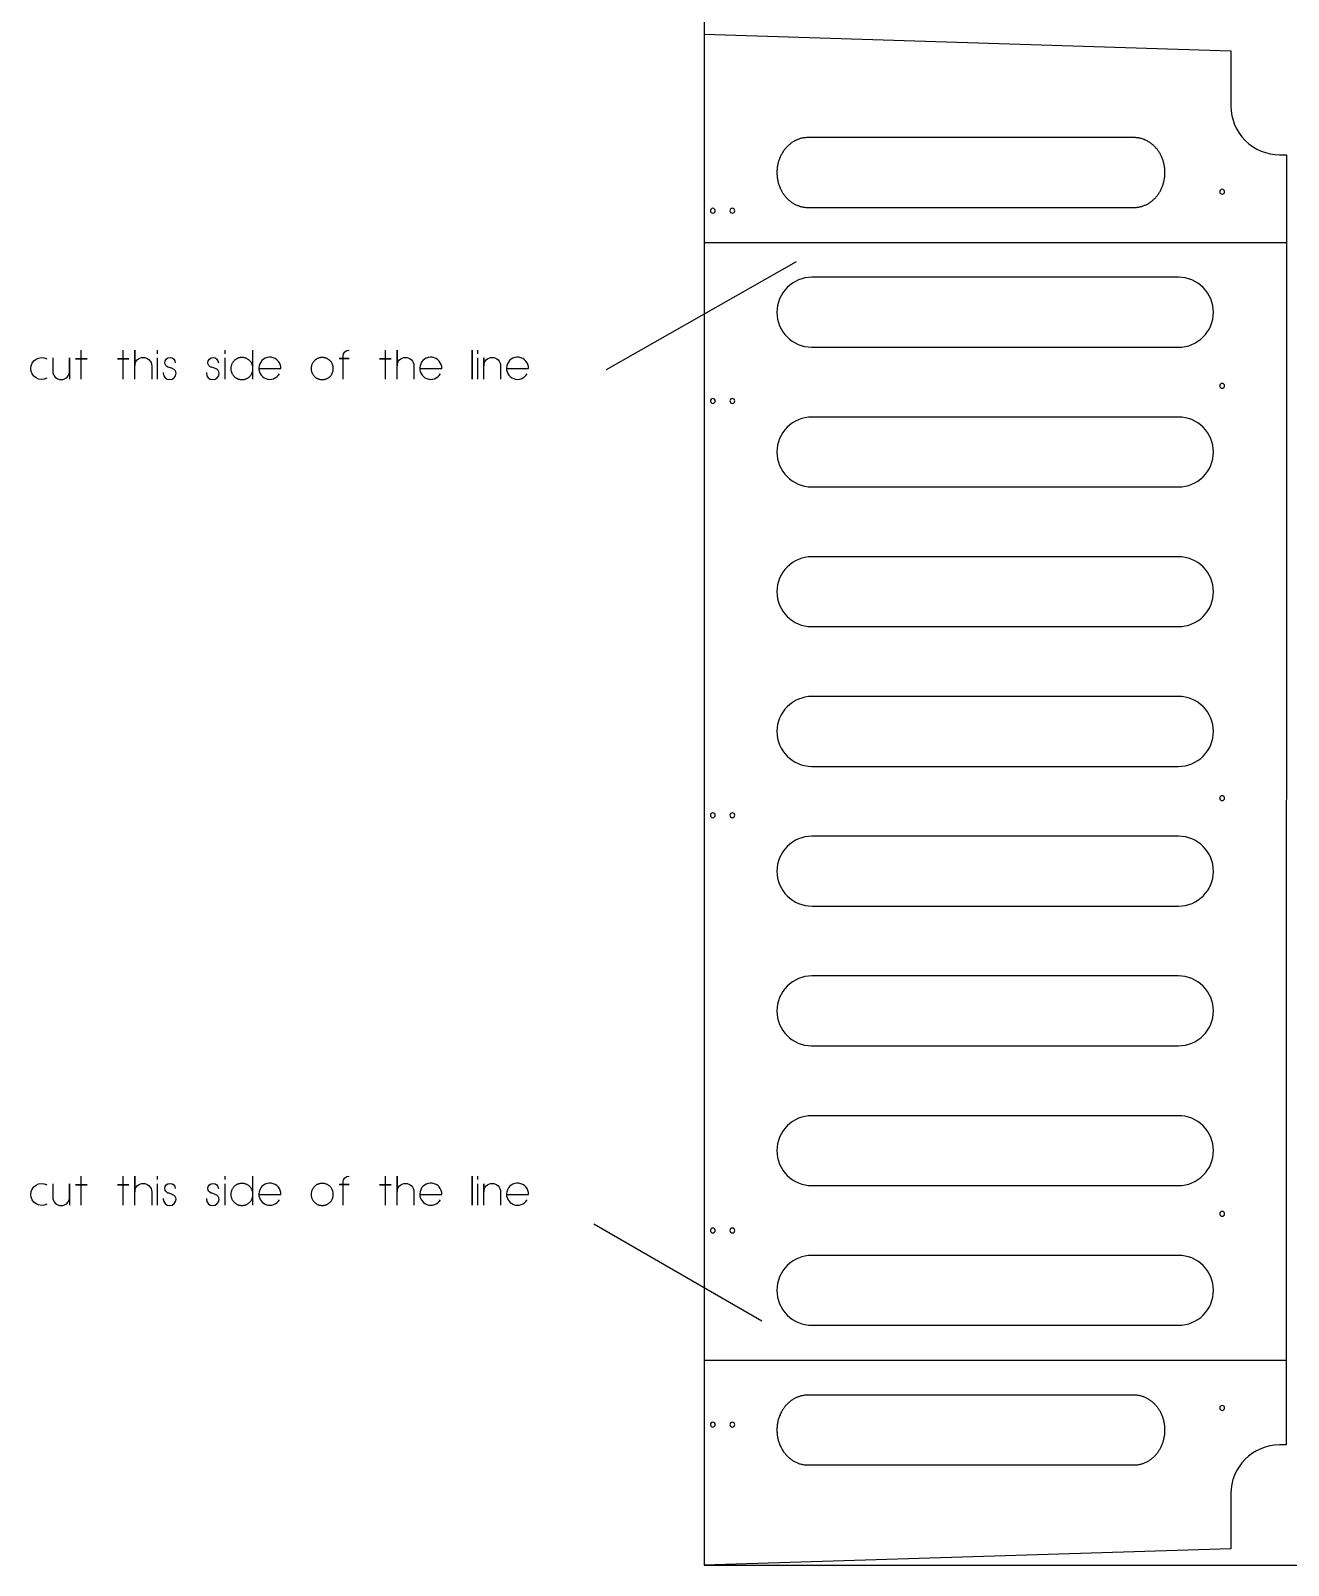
# Model space of a CAD drawing. Extents: x -767 to 4980, y -439 to 2808.
# Drawn here: x -694 to 602, y 0 to 1582 of the extents above; entities that cross this region are included whole.
import ezdxf

# ---------------------------------------------------------------- set-up
doc = ezdxf.new("R2010")
doc.units = 0
doc.layers.add('LAYER_10', color=18, linetype='CONTINUOUS')
doc.layers.add('T5_LOGOLAYER_2', color=18, linetype='CONTINUOUS')

msp = doc.modelspace()

# ---------------------------------------------------------------- linework, layer by layer
at = {"layer": 'LAYER_10'}
for points in [[(0, 0), (1220, 0), (1220, 2440), (0, 2440)], [(107.1, 1399.4), (443, 1399.4), (443.8, 1399.4), (444.6, 1399.4), (445.5, 1399.5), (446.3, 1399.6), (447.1, 1399.7), (447.9, 1399.8), (448.7, 1400), (449.4, 1400.1), (450.2, 1400.3), (451, 1400.5), (451.8, 1400.8), (452.5, 1401), (453.3, 1401.3), (454, 1401.6), (454.7, 1401.9), (455.5, 1402.2), (456.2, 1402.6), (456.9, 1402.9), (457.6, 1403.3), (458.3, 1403.7), (458.9, 1404.2), (459.6, 1404.6), (460.2, 1405.1), (460.9, 1405.5), (461.5, 1406), (462.1, 1406.6), (462.8, 1407.1), (463.4, 1407.6), (463.9, 1408.2), (464.5, 1408.8), (465.1, 1409.3), (465.6, 1409.9), (466.2, 1410.6), (466.7, 1411.2), (467.2, 1411.8), (467.7, 1412.5), (468.2, 1413.2), (468.6, 1413.9), (469.1, 1414.6), (469.5, 1415.3), (470, 1416), (470.4, 1416.7), (470.8, 1417.5), (471.1, 1418.2), (471.5, 1419), (471.8, 1419.8), (472.2, 1420.6), (472.5, 1421.4), (472.8, 1422.2), (473.1, 1423), (473.3, 1423.9), (473.6, 1424.7), (473.8, 1425.5), (474, 1426.4), (474.2, 1427.3), (474.3, 1428.1), (474.5, 1429), (474.6, 1429.9), (474.7, 1430.8), (474.8, 1431.7), (474.9, 1432.6), (475, 1433.5), (475, 1434.5), (475, 1435.4), (475, 1436.3), (475, 1437.3), (474.9, 1438.2), (474.8, 1439.1), (474.7, 1440), (474.6, 1440.9), (474.5, 1441.8), (474.3, 1442.7), (474.2, 1443.6), (474, 1444.4), (473.8, 1445.3), (473.6, 1446.1), (473.3, 1447), (473, 1447.8), (472.8, 1448.6), (472.5, 1449.4), (472.2, 1450.3), (471.8, 1451), (471.5, 1451.8), (471.1, 1452.6), (470.7, 1453.4), (470.3, 1454.1), (469.9, 1454.9), (469.5, 1455.6), (469.1, 1456.3), (468.6, 1457), (468.1, 1457.7), (467.7, 1458.4), (467.2, 1459), (466.6, 1459.7), (466.1, 1460.3), (465.6, 1460.9), (465, 1461.5), (464.5, 1462.1), (463.9, 1462.7), (463.3, 1463.2), (462.7, 1463.8), (462.1, 1464.3), (461.5, 1464.8), (460.8, 1465.3), (460.2, 1465.8), (459.5, 1466.2), (458.9, 1466.7), (458.2, 1467.1), (457.5, 1467.5), (456.8, 1467.9), (456.1, 1468.3), (455.4, 1468.6), (454.6, 1468.9), (453.9, 1469.3), (453.2, 1469.5), (452.4, 1469.8), (451.7, 1470.1), (450.9, 1470.3), (450.1, 1470.5), (449.3, 1470.7), (448.5, 1470.9), (447.8, 1471), (447, 1471.1), (446.1, 1471.2), (445.3, 1471.3), (444.5, 1471.4), (443.7, 1471.4), (442.9, 1471.4), (107, 1471.4), (106.2, 1471.4), (105.4, 1471.4), (104.5, 1471.3), (103.7, 1471.2), (102.9, 1471.1), (102.1, 1471), (101.3, 1470.8), (100.6, 1470.7), (99.8, 1470.5), (99, 1470.3), (98.2, 1470), (97.5, 1469.8), (96.7, 1469.5), (96, 1469.2), (95.3, 1468.9), (94.5, 1468.6), (93.8, 1468.2), (93.1, 1467.9), (92.4, 1467.5), (91.7, 1467.1), (91.1, 1466.6), (90.4, 1466.2), (89.8, 1465.7), (89.1, 1465.3), (88.5, 1464.8), (87.9, 1464.2), (87.2, 1463.7), (86.6, 1463.2), (86.1, 1462.6), (85.5, 1462), (84.9, 1461.5), (84.4, 1460.9), (83.8, 1460.2), (83.3, 1459.6), (82.8, 1459), (82.3, 1458.3), (81.8, 1457.6), (81.4, 1456.9), (80.9, 1456.2), (80.5, 1455.5), (80, 1454.8), (79.6, 1454.1), (79.2, 1453.3), (78.9, 1452.6), (78.5, 1451.8), (78.2, 1451), (77.8, 1450.2), (77.5, 1449.4), (77.2, 1448.6), (76.9, 1447.8), (76.7, 1446.9), (76.4, 1446.1), (76.2, 1445.3), (76, 1444.4), (75.8, 1443.5), (75.7, 1442.7), (75.5, 1441.8), (75.4, 1440.9), (75.3, 1440), (75.2, 1439.1), (75.1, 1438.2), (75, 1437.3), (75, 1436.3), (75, 1435.4), (75, 1434.5), (75, 1433.5), (75.1, 1432.6), (75.2, 1431.7), (75.3, 1430.8), (75.4, 1429.9), (75.5, 1429), (75.7, 1428.1), (75.8, 1427.2), (76, 1426.4), (76.2, 1425.5), (76.4, 1424.7), (76.7, 1423.8), (77, 1423), (77.2, 1422.2), (77.5, 1421.4), (77.8, 1420.5), (78.2, 1419.8), (78.5, 1419), (78.9, 1418.2), (79.3, 1417.4), (79.7, 1416.7), (80.1, 1416), (80.5, 1415.2), (80.9, 1414.5), (81.4, 1413.8), (81.9, 1413.1), (82.3, 1412.5), (82.8, 1411.8), (83.4, 1411.1), (83.9, 1410.5), (84.4, 1409.9), (85, 1409.3), (85.5, 1408.7), (86.1, 1408.1), (86.7, 1407.6), (87.3, 1407), (87.9, 1406.5), (88.5, 1406), (89.2, 1405.5), (89.8, 1405), (90.5, 1404.6), (91.1, 1404.1), (91.8, 1403.7), (92.5, 1403.3), (93.2, 1402.9), (93.9, 1402.5), (94.6, 1402.2), (95.4, 1401.9), (96.1, 1401.5), (96.8, 1401.3), (97.6, 1401), (98.3, 1400.7), (99.1, 1400.5), (99.9, 1400.3), (100.7, 1400.1), (101.4, 1399.9), (102.2, 1399.8), (103, 1399.7), (103.8, 1399.6), (104.7, 1399.5), (105.5, 1399.4), (106.3, 1399.4)], [(442.9, 175.4), (107, 175.4), (106.2, 175.4), (105.4, 175.4), (104.5, 175.3), (103.7, 175.2), (102.9, 175.1), (102.1, 175), (101.3, 174.8), (100.6, 174.7), (99.8, 174.5), (99, 174.3), (98.2, 174), (97.5, 173.8), (96.7, 173.5), (96, 173.2), (95.3, 172.9), (94.5, 172.6), (93.8, 172.2), (93.1, 171.9), (92.4, 171.5), (91.7, 171.1), (91.1, 170.6), (90.4, 170.2), (89.8, 169.7), (89.1, 169.3), (88.5, 168.8), (87.9, 168.2), (87.2, 167.7), (86.6, 167.2), (86.1, 166.6), (85.5, 166), (84.9, 165.5), (84.4, 164.9), (83.8, 164.2), (83.3, 163.6), (82.8, 163), (82.3, 162.3), (81.8, 161.6), (81.4, 160.9), (80.9, 160.2), (80.5, 159.5), (80, 158.8), (79.6, 158.1), (79.2, 157.3), (78.9, 156.6), (78.5, 155.8), (78.2, 155), (77.8, 154.2), (77.5, 153.4), (77.2, 152.6), (76.9, 151.8), (76.7, 150.9), (76.4, 150.1), (76.2, 149.3), (76, 148.4), (75.8, 147.5), (75.7, 146.7), (75.5, 145.8), (75.4, 144.9), (75.3, 144), (75.2, 143.1), (75.1, 142.2), (75, 141.3), (75, 140.3), (75, 139.4), (75, 138.5), (75, 137.5), (75.1, 136.6), (75.2, 135.7), (75.3, 134.8), (75.4, 133.9), (75.5, 133), (75.7, 132.1), (75.8, 131.2), (76, 130.4), (76.2, 129.5), (76.4, 128.7), (76.7, 127.8), (77, 127), (77.2, 126.2), (77.5, 125.4), (77.8, 124.5), (78.2, 123.8), (78.5, 123), (78.9, 122.2), (79.3, 121.4), (79.7, 120.7), (80.1, 119.9), (80.5, 119.2), (80.9, 118.5), (81.4, 117.8), (81.9, 117.1), (82.3, 116.4), (82.8, 115.8), (83.4, 115.1), (83.9, 114.5), (84.4, 113.9), (85, 113.3), (85.5, 112.7), (86.1, 112.1), (86.7, 111.6), (87.3, 111), (87.9, 110.5), (88.5, 110), (89.2, 109.5), (89.8, 109), (90.5, 108.6), (91.1, 108.1), (91.8, 107.7), (92.5, 107.3), (93.2, 106.9), (93.9, 106.5), (94.6, 106.2), (95.4, 105.9), (96.1, 105.5), (96.8, 105.3), (97.6, 105), (98.3, 104.7), (99.1, 104.5), (99.9, 104.3), (100.7, 104.1), (101.5, 103.9), (102.2, 103.8), (103, 103.7), (103.9, 103.6), (104.7, 103.5), (105.5, 103.4), (106.3, 103.4), (107.1, 103.4), (443, 103.4), (443.8, 103.4), (444.6, 103.4), (445.5, 103.5), (446.3, 103.6), (447.1, 103.7), (447.9, 103.8), (448.7, 104), (449.4, 104.1), (450.2, 104.3), (451, 104.5), (451.8, 104.8), (452.5, 105), (453.3, 105.3), (454, 105.6), (454.7, 105.9), (455.5, 106.2), (456.2, 106.6), (456.9, 106.9), (457.6, 107.3), (458.3, 107.7), (458.9, 108.2), (459.6, 108.6), (460.2, 109.1), (460.9, 109.5), (461.5, 110), (462.1, 110.6), (462.8, 111.1), (463.4, 111.6), (463.9, 112.2), (464.5, 112.8), (465.1, 113.3), (465.6, 113.9), (466.2, 114.6), (466.7, 115.2), (467.2, 115.8), (467.7, 116.5), (468.2, 117.2), (468.6, 117.9), (469.1, 118.6), (469.5, 119.3), (470, 120), (470.4, 120.7), (470.8, 121.5), (471.1, 122.2), (471.5, 123), (471.8, 123.8), (472.2, 124.6), (472.5, 125.4), (472.8, 126.2), (473.1, 127), (473.3, 127.9), (473.6, 128.7), (473.8, 129.5), (474, 130.4), (474.2, 131.3), (474.3, 132.1), (474.5, 133), (474.6, 133.9), (474.7, 134.8), (474.8, 135.7), (474.9, 136.6), (475, 137.5), (475, 138.5), (475, 139.4), (475, 140.3), (475, 141.3), (474.9, 142.2), (474.8, 143.1), (474.7, 144), (474.6, 144.9), (474.5, 145.8), (474.3, 146.7), (474.2, 147.6), (474, 148.4), (473.8, 149.3), (473.6, 150.1), (473.3, 151), (473, 151.8), (472.8, 152.6), (472.5, 153.5), (472.2, 154.3), (471.8, 155), (471.5, 155.8), (471.1, 156.6), (470.7, 157.4), (470.3, 158.1), (469.9, 158.9), (469.5, 159.6), (469.1, 160.3), (468.6, 161), (468.1, 161.7), (467.7, 162.4), (467.2, 163), (466.6, 163.7), (466.1, 164.3), (465.6, 164.9), (465, 165.5), (464.5, 166.1), (463.9, 166.7), (463.3, 167.2), (462.7, 167.8), (462.1, 168.3), (461.5, 168.8), (460.8, 169.3), (460.2, 169.8), (459.5, 170.2), (458.8, 170.7), (458.2, 171.1), (457.5, 171.5), (456.8, 171.9), (456.1, 172.3), (455.4, 172.6), (454.6, 172.9), (453.9, 173.3), (453.2, 173.5), (452.4, 173.8), (451.7, 174.1), (450.9, 174.3), (450.1, 174.5), (449.3, 174.7), (448.5, 174.9), (447.7, 175), (446.9, 175.1), (446.1, 175.2), (445.3, 175.3), (444.5, 175.4), (443.7, 175.4)]]:
    msp.add_lwpolyline(points, close=True, dxfattribs=at)
msp.add_lwpolyline([(0, 1578), (543, 1560.7), (543, 1503.8, 0.415492), (593.2, 1453.8), (600.3, 1453.8), (600, 124), (593, 124, 0.415252), (543, 73.8), (543, 17.1), (0, 0)], format="xyb", dxfattribs=at)
for points in [[(534, 1418.1, 0.414214), (531.5, 1415.6, 0.414214), (534, 1413.1, 0.414214), (536.5, 1415.6, 0.414214)], [(9, 1398.5, 0.414214), (6.5, 1396, 0.414214), (9, 1393.5, 0.414214), (11.5, 1396, 0.414214)], [(29, 1398.5, 0.414214), (26.5, 1396, 0.414214), (29, 1393.5, 0.414214), (31.5, 1396, 0.414214)], [(488.8, 1327.4), (111, 1327.4, 0.414214), (75, 1291.4, 0.412993), (110.8, 1255.4), (489, 1255.4, 0.414214), (525, 1291.4, 0.415498)], [(534, 1218.1, 0.414214), (531.5, 1215.6, 0.414214), (534, 1213.1, 0.414214), (536.5, 1215.6, 0.414214)], [(9, 1202.5, 0.414214), (6.5, 1200, 0.414214), (9, 1197.5, 0.414214), (11.5, 1200, 0.414214)], [(29, 1202.5, 0.414214), (26.5, 1200, 0.414214), (29, 1197.5, 0.414214), (31.5, 1200, 0.414214)], [(488.8, 1183.4), (111, 1183.4, 0.414214), (75, 1147.4, 0.412993), (110.8, 1111.4), (489, 1111.4, 0.414214), (525, 1147.4, 0.415498)], [(488.8, 1039.4), (111, 1039.4, 0.414214), (75, 1003.4, 0.412993), (110.8, 967.4), (489, 967.4, 0.414214), (525, 1003.4, 0.415498)], [(488.8, 895.4), (111, 895.4, 0.414214), (75, 859.4, 0.412993), (110.8, 823.4), (489, 823.4, 0.414214), (525, 859.4, 0.415498)], [(534, 793.1, 0.414214), (531.5, 790.6, 0.414214), (534, 788.1, 0.414214), (536.5, 790.6, 0.414214)], [(9, 775.5, 0.414214), (6.5, 773, 0.414214), (9, 770.5, 0.414214), (11.5, 773, 0.414214)], [(29, 775.5, 0.414214), (26.5, 773, 0.414214), (29, 770.5, 0.414214), (31.5, 773, 0.414214)], [(489, 751.4), (111, 751.4, 0.414214), (75, 715.4, 0.415436), (111.2, 679.4), (489, 679.4, 0.410077), (525, 714.9), (525, 715.4, 0.414214)], [(488.8, 607.4), (111, 607.4, 0.414214), (75, 571.4, 0.412993), (110.8, 535.4), (489, 535.4, 0.414214), (525, 571.4, 0.415498)], [(488.8, 463.4), (111, 463.4, 0.414214), (75, 427.4, 0.415436), (111.2, 391.4), (489, 391.4, 0.414214), (525, 427.4, 0.415498)], [(534, 364.7, 0.414214), (531.5, 362.2, 0.414214), (534, 359.7, 0.414214), (536.5, 362.2, 0.414214)], [(9, 347.5, 0.414214), (6.5, 345, 0.414214), (9, 342.5, 0.414214), (11.5, 345, 0.414214)], [(29, 347.5, 0.414214), (26.5, 345, 0.414214), (29, 342.5, 0.414214), (31.5, 345, 0.414214)], [(488.8, 319.4), (111, 319.4, 0.414214), (75, 283.4, 0.415436), (111.2, 247.4), (489, 247.4, 0.414214), (525, 283.4, 0.415498)], [(534, 164.7, 0.414214), (531.5, 162.2, 0.414214), (534, 159.7, 0.414214), (536.5, 162.2, 0.414214)], [(9, 147.5, 0.414214), (6.5, 145, 0.414214), (9, 142.5, 0.414214), (11.5, 145, 0.414214)], [(29, 147.5, 0.414214), (26.5, 145, 0.414214), (29, 142.5, 0.414214), (31.5, 145, 0.414214)]]:
    msp.add_lwpolyline(points, format="xyb", close=True, dxfattribs=at)
for points in [[(0, 1363.4), (600, 1363.4)], [(0, 211.4), (600, 211.4)]]:
    msp.add_lwpolyline(points, dxfattribs=at)
at = {"layer": 'T5_LOGOLAYER_2'}
for points in [[(94.7, 1343.3), (-100.9, 1232.1)], [(-642.1, 1222.3), (-642.1, 1243.3), (-648.1, 1243.3), (-636.1, 1243.3), (-642.1, 1243.3), (-642.1, 1252.3)], [(-598.9, 1222.3), (-598.9, 1243.3), (-604.9, 1243.3), (-592.9, 1243.3), (-598.9, 1243.3), (-598.9, 1252.3)], [(-563.5, 1248.7), (-563.5, 1252.3)], [(-493.9, 1248.7), (-493.9, 1252.3)], [(-465.1, 1222.3), (-465.1, 1233.4), (-465.1, 1234), (-465.2, 1234.5), (-465.2, 1235.1), (-465.3, 1235.7), (-465.5, 1236.2), (-465.6, 1236.8), (-465.8, 1237.3), (-466, 1237.8), (-466.2, 1238.3), (-466.5, 1238.8), (-466.7, 1239.3), (-467, 1239.8), (-467.4, 1240.2), (-467.7, 1240.6), (-468.1, 1241), (-468.4, 1241.4), (-468.8, 1241.8), (-469.2, 1242.2), (-469.7, 1242.5), (-470.1, 1242.8), (-470.6, 1243.1), (-471.1, 1243.4), (-471.5, 1243.7), (-472.1, 1243.9), (-472.6, 1244.1), (-473.1, 1244.3), (-473.6, 1244.4), (-474.2, 1244.5), (-474.8, 1244.6), (-475.3, 1244.7), (-475.9, 1244.8), (-476.5, 1244.8), (-477.1, 1244.8), (-477.7, 1244.7), (-478.2, 1244.6), (-478.8, 1244.5), (-479.3, 1244.4), (-479.9, 1244.3), (-480.4, 1244.1), (-480.9, 1243.9), (-481.4, 1243.7), (-481.9, 1243.4), (-482.4, 1243.1), (-482.9, 1242.8), (-483.3, 1242.5), (-483.7, 1242.2), (-484.2, 1241.8), (-484.6, 1241.4), (-484.9, 1241), (-485.3, 1240.6), (-485.6, 1240.2), (-485.9, 1239.8), (-486.2, 1239.3), (-486.5, 1238.8), (-486.8, 1238.3), (-487, 1237.8), (-487.2, 1237.3), (-487.4, 1236.8), (-487.5, 1236.2), (-487.7, 1235.7), (-487.8, 1235.1), (-487.8, 1234.5), (-487.9, 1234), (-487.9, 1233.4), (-487.9, 1232.8), (-487.8, 1232.2), (-487.8, 1231.6), (-487.7, 1231.1), (-487.5, 1230.5), (-487.4, 1230), (-487.2, 1229.5), (-487, 1228.9), (-486.8, 1228.4), (-486.5, 1227.9), (-486.2, 1227.5), (-485.9, 1227), (-485.6, 1226.6), (-485.3, 1226.1), (-484.9, 1225.7), (-484.6, 1225.3), (-484.2, 1224.9), (-483.7, 1224.6), (-483.3, 1224.2), (-482.9, 1223.9), (-482.4, 1223.6), (-481.9, 1223.4), (-481.4, 1223.1), (-480.9, 1222.9), (-480.4, 1222.7), (-479.9, 1222.5), (-479.3, 1222.3), (-478.8, 1222.2), (-478.2, 1222.1), (-477.7, 1222), (-477.1, 1222), (-476.5, 1222), (-475.9, 1222), (-475.3, 1222), (-474.8, 1222.1), (-474.2, 1222.2), (-473.6, 1222.3), (-473.1, 1222.5), (-472.6, 1222.7), (-472.1, 1222.9), (-471.5, 1223.1), (-471.1, 1223.4), (-470.6, 1223.6), (-470.1, 1223.9), (-469.7, 1224.2), (-469.2, 1224.6), (-468.8, 1224.9), (-468.4, 1225.3), (-468.1, 1225.7), (-467.7, 1226.1), (-467.4, 1226.6), (-467, 1227), (-466.7, 1227.5), (-466.5, 1227.9), (-466.2, 1228.4), (-466, 1228.9), (-465.8, 1229.5), (-465.6, 1230), (-465.5, 1230.5), (-465.3, 1231.1), (-465.2, 1231.6), (-465.2, 1232.2), (-465.1, 1232.8), (-465.1, 1233.4), (-465.1, 1252.3)], [(-328.6, 1222.3), (-328.6, 1243.3), (-334.6, 1243.3), (-322.6, 1243.3), (-328.6, 1243.3), (-328.6, 1252.3)], [(-233.2, 1248.7), (-233.2, 1252.3)], [(-563.5, 1222.3), (-563.5, 1244.5)], [(-493.9, 1222.3), (-493.9, 1244.5)], [(-233.2, 1222.3), (-233.2, 1244.5)], [(-642.1, 371.1), (-642.1, 392.1), (-648.1, 392.1), (-636.1, 392.1), (-642.1, 392.1), (-642.1, 401.1)], [(-598.9, 371.1), (-598.9, 392.1), (-604.9, 392.1), (-592.9, 392.1), (-598.9, 392.1), (-598.9, 401.1)], [(-563.5, 397.5), (-563.5, 401.1)], [(-493.9, 397.5), (-493.9, 401.1)], [(-465.1, 371.1), (-465.1, 382.2), (-465.1, 382.8), (-465.2, 383.4), (-465.2, 384), (-465.3, 384.5), (-465.5, 385.1), (-465.6, 385.6), (-465.8, 386.1), (-466, 386.7), (-466.2, 387.2), (-466.5, 387.7), (-466.7, 388.1), (-467, 388.6), (-467.4, 389), (-467.7, 389.5), (-468.1, 389.9), (-468.4, 390.3), (-468.8, 390.7), (-469.2, 391), (-469.7, 391.4), (-470.1, 391.7), (-470.6, 392), (-471.1, 392.3), (-471.5, 392.5), (-472.1, 392.7), (-472.6, 392.9), (-473.1, 393.1), (-473.6, 393.3), (-474.2, 393.4), (-474.8, 393.5), (-475.3, 393.6), (-475.9, 393.6), (-476.5, 393.6), (-477.1, 393.6), (-477.7, 393.6), (-478.2, 393.5), (-478.8, 393.4), (-479.3, 393.3), (-479.9, 393.1), (-480.4, 392.9), (-480.9, 392.7), (-481.4, 392.5), (-481.9, 392.3), (-482.4, 392), (-482.9, 391.7), (-483.3, 391.4), (-483.7, 391), (-484.2, 390.7), (-484.6, 390.3), (-484.9, 389.9), (-485.3, 389.5), (-485.6, 389), (-485.9, 388.6), (-486.2, 388.1), (-486.5, 387.7), (-486.8, 387.2), (-487, 386.7), (-487.2, 386.1), (-487.4, 385.6), (-487.5, 385.1), (-487.7, 384.5), (-487.8, 384), (-487.8, 383.4), (-487.9, 382.8), (-487.9, 382.2), (-487.9, 381.6), (-487.8, 381.1), (-487.8, 380.5), (-487.7, 379.9), (-487.5, 379.4), (-487.4, 378.8), (-487.2, 378.3), (-487, 377.8), (-486.8, 377.3), (-486.5, 376.8), (-486.2, 376.3), (-485.9, 375.9), (-485.6, 375.4), (-485.3, 375), (-484.9, 374.6), (-484.6, 374.2), (-484.2, 373.8), (-483.7, 373.4), (-483.3, 373.1), (-482.9, 372.8), (-482.4, 372.5), (-481.9, 372.2), (-481.4, 372), (-480.9, 371.7), (-480.4, 371.5), (-479.9, 371.3), (-479.3, 371.2), (-478.8, 371.1), (-478.2, 371), (-477.7, 370.9), (-477.1, 370.8), (-476.5, 370.8), (-475.9, 370.8), (-475.3, 370.9), (-474.8, 371), (-474.2, 371.1), (-473.6, 371.2), (-473.1, 371.3), (-472.6, 371.5), (-472.1, 371.7), (-471.5, 372), (-471.1, 372.2), (-470.6, 372.5), (-470.1, 372.8), (-469.7, 373.1), (-469.2, 373.4), (-468.8, 373.8), (-468.4, 374.2), (-468.1, 374.6), (-467.7, 375), (-467.4, 375.4), (-467, 375.9), (-466.7, 376.3), (-466.5, 376.8), (-466.2, 377.3), (-466, 377.8), (-465.8, 378.3), (-465.6, 378.8), (-465.5, 379.4), (-465.3, 379.9), (-465.2, 380.5), (-465.2, 381.1), (-465.1, 381.6), (-465.1, 382.2), (-465.1, 401.1)], [(-328.6, 371.1), (-328.6, 392.1), (-334.6, 392.1), (-322.6, 392.1), (-328.6, 392.1), (-328.6, 401.1)], [(-233.2, 397.5), (-233.2, 401.1)], [(-563.5, 371.1), (-563.5, 393.3)], [(-493.9, 371.1), (-493.9, 393.3)], [(-233.2, 371.1), (-233.2, 393.3)], [(59.3, 251.7), (-113.9, 351.7)]]:
    msp.add_lwpolyline(points, dxfattribs=at)
for points in [[(-586.9, 1222.3), (-586.9, 1252.3), (-586.9, 1236.1, -1), (-569.5, 1236.1), (-569.5, 1222.3)], [(-372.1, 1222.3), (-372.1, 1243.6), (-376.3, 1243.6), (-365.8, 1243.6), (-372.1, 1243.6), (-372.1, 1246.3, -0.413333), (-366.1, 1252.3)], [(-316.6, 1222.3), (-316.6, 1252.3), (-316.6, 1236.1, -1), (-299.2, 1236.1), (-299.2, 1222.3)], [(-677.6, 1223.5, -0.569347), (-694.2, 1233.4, -0.569347), (-677.6, 1243.3)], [(-671.5, 1244.5), (-671.5, 1230.7, 1), (-654.1, 1230.7), (-654.1, 1244.5), (-654.1, 1222.3)], [(-547.9, 1233.1), (-549.1, 1233.7), (-550, 1234), (-551.5, 1234.6), (-552.4, 1234.9), (-552.7, 1234.9, -0.313298), (-556, 1239.4, -1), (-545.2, 1239.4)], [(-503.5, 1233.1), (-504.7, 1233.7), (-505.6, 1234), (-507.1, 1234.6), (-508, 1234.9), (-508.3, 1234.9, -0.313298), (-511.6, 1239.4, -1), (-500.8, 1239.4)], [(-458.5, 1233.4), (-436.3, 1233.4, 0.90232), (-458.8, 1236.2, 0.862347), (-437.8, 1228)], [(-292.6, 1233.4), (-270.4, 1233.4, 0.90232), (-292.9, 1236.2, 0.862347), (-271.9, 1228)], [(-227.2, 1222.3), (-227.2, 1244.5), (-227.2, 1236.1, -1), (-209.8, 1236.1), (-209.8, 1222.3)], [(-203.2, 1233.4), (-181, 1233.4, 0.90232), (-203.5, 1236.2, 0.862347), (-182.5, 1228)], [(-557.5, 1229.2), (-557.5, 1228.6, 1), (-544.3, 1228.6, 0.329104), (-547.6, 1233.1)], [(-513.1, 1229.2), (-513.1, 1228.6, 1), (-499.9, 1228.6, 0.329104), (-503.2, 1233.1)], [(-586.9, 371.1), (-586.9, 401.1), (-586.9, 384.9, -1), (-569.5, 384.9), (-569.5, 371.1)], [(-372.1, 371.1), (-372.1, 392.4), (-376.3, 392.4), (-365.8, 392.4), (-372.1, 392.4), (-372.1, 395.1, -0.413333), (-366.1, 401.1)], [(-316.6, 371.1), (-316.6, 401.1), (-316.6, 384.9, -1), (-299.2, 384.9), (-299.2, 371.1)], [(-677.6, 372.3, -0.569347), (-694.2, 382.2, -0.569347), (-677.6, 392.1)], [(-671.5, 393.3), (-671.5, 379.5, 1), (-654.1, 379.5), (-654.1, 393.3), (-654.1, 371.1)], [(-557.5, 378), (-557.5, 377.4, 1), (-544.3, 377.4, 0.329104), (-547.6, 381.9)], [(-547.9, 381.9), (-549.1, 382.5), (-550, 382.8), (-551.5, 383.4), (-552.4, 383.7), (-552.7, 383.7, -0.313298), (-556, 388.2, -1), (-545.2, 388.2)], [(-513.1, 378), (-513.1, 377.4, 1), (-499.9, 377.4, 0.329104), (-503.2, 381.9)], [(-503.5, 381.9), (-504.7, 382.5), (-505.6, 382.8), (-507.1, 383.4), (-508, 383.7), (-508.3, 383.7, -0.313298), (-511.6, 388.2, -1), (-500.8, 388.2)], [(-458.5, 382.2), (-436.3, 382.2, 0.90232), (-458.8, 385, 0.862347), (-437.8, 376.8)], [(-292.6, 382.2), (-270.4, 382.2, 0.90232), (-292.9, 385, 0.862347), (-271.9, 376.8)], [(-227.2, 371.1), (-227.2, 393.3), (-227.2, 384.9, -1), (-209.8, 384.9), (-209.8, 371.1)], [(-203.2, 382.2), (-181, 382.2, 0.90232), (-203.5, 385, 0.862347), (-182.5, 376.8)]]:
    msp.add_lwpolyline(points, format="xyb", dxfattribs=at)
for points in [[(-239.2, 1222.3), (-239.2, 1252.3)], [(-393.7, 1222), (-393.1, 1222), (-392.5, 1222), (-392, 1222.1), (-391.4, 1222.2), (-390.8, 1222.3), (-390.3, 1222.5), (-389.8, 1222.7), (-389.3, 1222.9), (-388.7, 1223.1), (-388.3, 1223.4), (-387.8, 1223.6), (-387.3, 1223.9), (-386.9, 1224.2), (-386.4, 1224.6), (-386, 1224.9), (-385.6, 1225.3), (-385.3, 1225.7), (-384.9, 1226.1), (-384.6, 1226.6), (-384.2, 1227), (-383.9, 1227.5), (-383.7, 1227.9), (-383.4, 1228.4), (-383.2, 1228.9), (-383, 1229.5), (-382.8, 1230), (-382.7, 1230.5), (-382.5, 1231.1), (-382.4, 1231.6), (-382.4, 1232.2), (-382.3, 1232.8), (-382.3, 1233.4), (-382.3, 1234), (-382.4, 1234.5), (-382.4, 1235.1), (-382.5, 1235.7), (-382.7, 1236.2), (-382.8, 1236.8), (-383, 1237.3), (-383.2, 1237.8), (-383.4, 1238.3), (-383.7, 1238.8), (-383.9, 1239.3), (-384.2, 1239.8), (-384.6, 1240.2), (-384.9, 1240.6), (-385.3, 1241), (-385.6, 1241.4), (-386, 1241.8), (-386.4, 1242.2), (-386.9, 1242.5), (-387.3, 1242.8), (-387.8, 1243.1), (-388.3, 1243.4), (-388.7, 1243.7), (-389.3, 1243.9), (-389.8, 1244.1), (-390.3, 1244.3), (-390.8, 1244.4), (-391.4, 1244.5), (-392, 1244.6), (-392.5, 1244.7), (-393.1, 1244.8), (-393.7, 1244.8), (-394.3, 1244.8), (-394.9, 1244.7), (-395.4, 1244.6), (-396, 1244.5), (-396.5, 1244.4), (-397.1, 1244.3), (-397.6, 1244.1), (-398.1, 1243.9), (-398.6, 1243.7), (-399.1, 1243.4), (-399.6, 1243.1), (-400.1, 1242.8), (-400.5, 1242.5), (-400.9, 1242.2), (-401.4, 1241.8), (-401.8, 1241.4), (-402.1, 1241), (-402.5, 1240.6), (-402.8, 1240.2), (-403.1, 1239.8), (-403.4, 1239.3), (-403.7, 1238.8), (-404, 1238.3), (-404.2, 1237.8), (-404.4, 1237.3), (-404.6, 1236.8), (-404.7, 1236.2), (-404.9, 1235.7), (-405, 1235.1), (-405, 1234.5), (-405.1, 1234), (-405.1, 1233.4), (-405.1, 1232.8), (-405, 1232.2), (-405, 1231.6), (-404.9, 1231.1), (-404.7, 1230.5), (-404.6, 1230), (-404.4, 1229.5), (-404.2, 1228.9), (-404, 1228.4), (-403.7, 1227.9), (-403.4, 1227.5), (-403.1, 1227), (-402.8, 1226.6), (-402.5, 1226.1), (-402.1, 1225.7), (-401.8, 1225.3), (-401.4, 1224.9), (-400.9, 1224.6), (-400.5, 1224.2), (-400.1, 1223.9), (-399.6, 1223.6), (-399.1, 1223.4), (-398.6, 1223.1), (-398.1, 1222.9), (-397.6, 1222.7), (-397.1, 1222.5), (-396.5, 1222.3), (-396, 1222.2), (-395.4, 1222.1), (-394.9, 1222), (-394.3, 1222)], [(-239.2, 371.1), (-239.2, 401.1)], [(-393.7, 370.8), (-393.1, 370.8), (-392.5, 370.9), (-392, 371), (-391.4, 371.1), (-390.8, 371.2), (-390.3, 371.3), (-389.8, 371.5), (-389.3, 371.7), (-388.7, 372), (-388.3, 372.2), (-387.8, 372.5), (-387.3, 372.8), (-386.9, 373.1), (-386.4, 373.4), (-386, 373.8), (-385.6, 374.2), (-385.3, 374.6), (-384.9, 375), (-384.6, 375.4), (-384.2, 375.9), (-383.9, 376.3), (-383.7, 376.8), (-383.4, 377.3), (-383.2, 377.8), (-383, 378.3), (-382.8, 378.8), (-382.7, 379.4), (-382.5, 379.9), (-382.4, 380.5), (-382.4, 381.1), (-382.3, 381.6), (-382.3, 382.2), (-382.3, 382.8), (-382.4, 383.4), (-382.4, 384), (-382.5, 384.5), (-382.7, 385.1), (-382.8, 385.6), (-383, 386.1), (-383.2, 386.7), (-383.4, 387.2), (-383.7, 387.7), (-383.9, 388.1), (-384.2, 388.6), (-384.6, 389), (-384.9, 389.5), (-385.3, 389.9), (-385.6, 390.3), (-386, 390.7), (-386.4, 391), (-386.9, 391.4), (-387.3, 391.7), (-387.8, 392), (-388.3, 392.3), (-388.7, 392.5), (-389.3, 392.7), (-389.8, 392.9), (-390.3, 393.1), (-390.8, 393.3), (-391.4, 393.4), (-392, 393.5), (-392.5, 393.6), (-393.1, 393.6), (-393.7, 393.6), (-394.3, 393.6), (-394.9, 393.6), (-395.4, 393.5), (-396, 393.4), (-396.5, 393.3), (-397.1, 393.1), (-397.6, 392.9), (-398.1, 392.7), (-398.6, 392.5), (-399.1, 392.3), (-399.6, 392), (-400.1, 391.7), (-400.5, 391.4), (-400.9, 391), (-401.4, 390.7), (-401.8, 390.3), (-402.1, 389.9), (-402.5, 389.5), (-402.8, 389), (-403.1, 388.6), (-403.4, 388.1), (-403.7, 387.7), (-404, 387.2), (-404.2, 386.7), (-404.4, 386.1), (-404.6, 385.6), (-404.7, 385.1), (-404.9, 384.5), (-405, 384), (-405, 383.4), (-405.1, 382.8), (-405.1, 382.2), (-405.1, 381.6), (-405, 381.1), (-405, 380.5), (-404.9, 379.9), (-404.7, 379.4), (-404.6, 378.8), (-404.4, 378.3), (-404.2, 377.8), (-404, 377.3), (-403.7, 376.8), (-403.4, 376.3), (-403.1, 375.9), (-402.8, 375.4), (-402.5, 375), (-402.1, 374.6), (-401.8, 374.2), (-401.4, 373.8), (-400.9, 373.4), (-400.5, 373.1), (-400.1, 372.8), (-399.6, 372.5), (-399.1, 372.2), (-398.6, 372), (-398.1, 371.7), (-397.6, 371.5), (-397.1, 371.3), (-396.5, 371.2), (-396, 371.1), (-395.4, 371), (-394.9, 370.9), (-394.3, 370.8)]]:
    msp.add_lwpolyline(points, close=True, dxfattribs=at)

doc.saveas('drawing.dxf')
